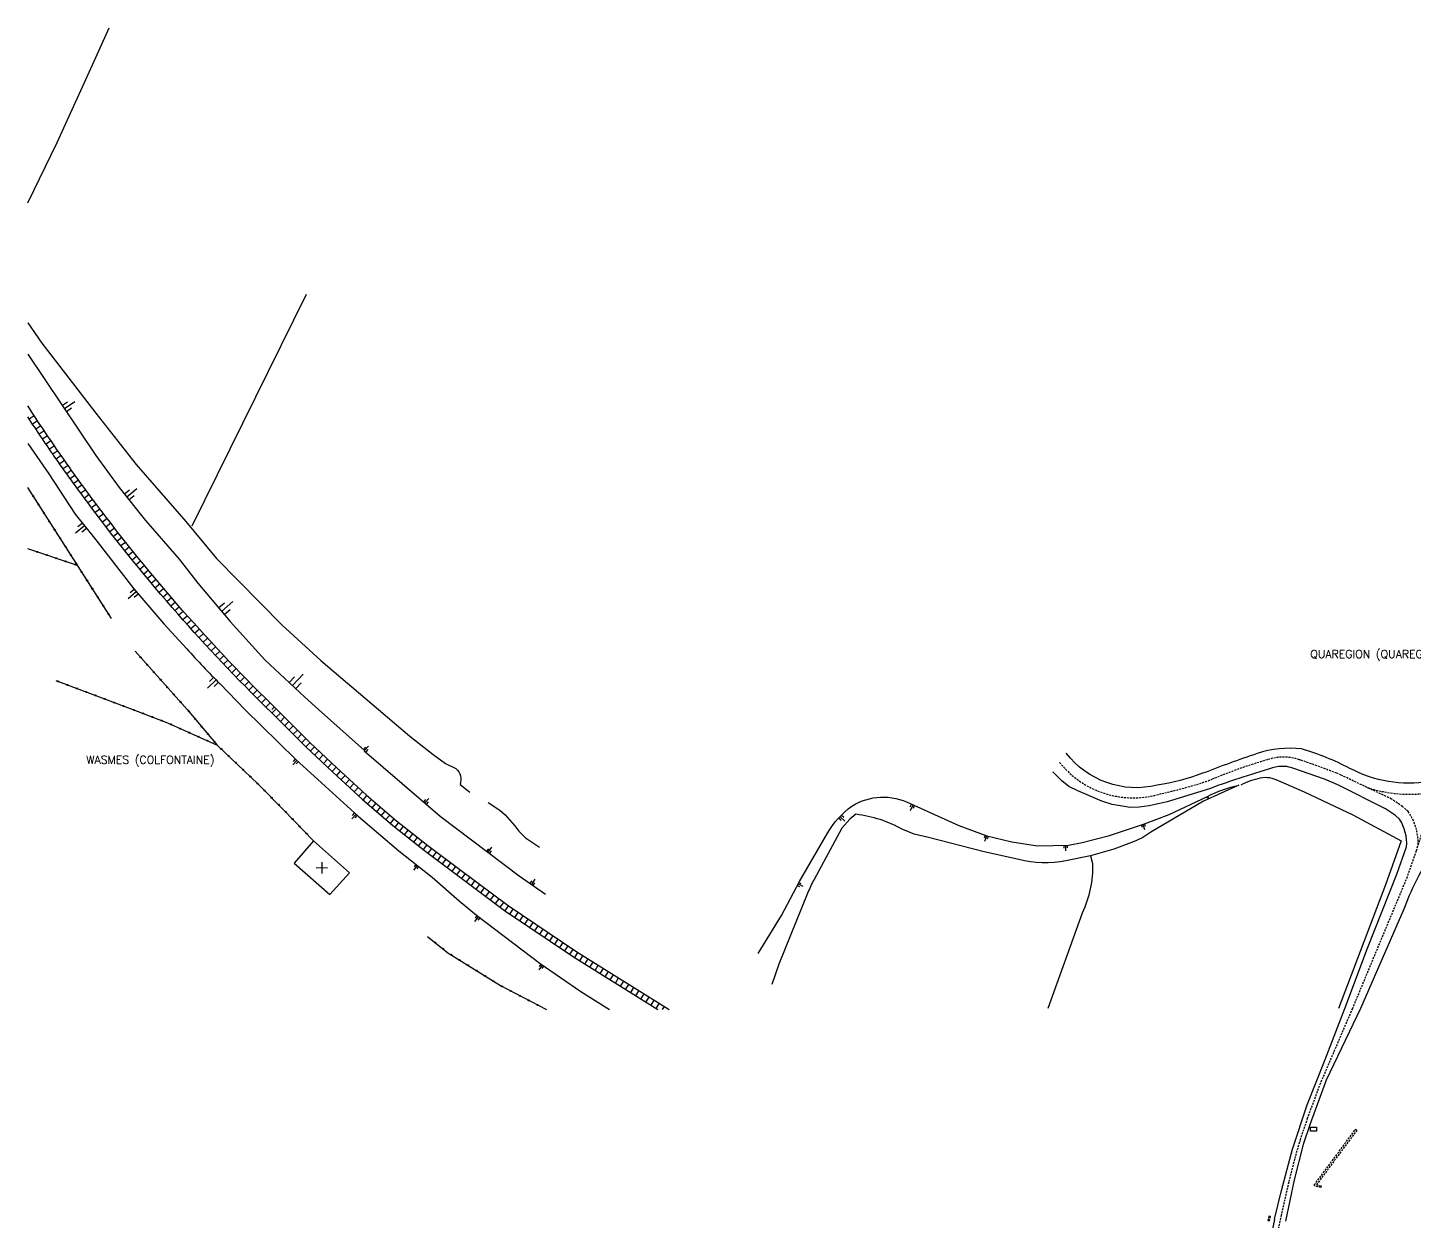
# Model space of a CAD drawing. Header units: millimetres. Extents: x 113000 to 114000, y 124000 to 125000.
# Drawn here: x 113000 to 113346.5, y 124622.1 to 124920.4 of the extents above; entities that cross this region are included whole.
import ezdxf
from ezdxf.enums import TextEntityAlignment as Align

# ---------------------------------------------------------------- set-up
doc = ezdxf.new("R2010")
doc.units = ezdxf.units.MM
doc.linetypes.add('DASHED', pattern=[0.75, 0.5, -0.25])
doc.layers.get('0').update_dxf_attribs({"linetype": 'CONTINUOUS'})
for name, color, linetype in [('W0001', 6, 'DASHED'), ('W0008', 7, 'CONTINUOUS'), ('W0100', 7, 'CONTINUOUS'), ('W0112', 1, 'DASHED'), ('W0211', 2, 'CONTINUOUS'), ('W0322', 7, 'CONTINUOUS'), ('W0700', 7, 'CONTINUOUS'), ('W0980', 7, 'CONTINUOUS'), ('W1471', 7, 'CONTINUOUS')]:
    doc.layers.add(name, color=color, linetype=linetype)
doc.styles.get("Standard").update_dxf_attribs({"font": 'romans.shx', "width": 0.85})

# ---------------------------------------------------------------- blocks, each defined once
blk = doc.blocks.new('OH01')
at = {"layer": 'W0322', "color": 0}
for radius in [0.25, 0.15]:
    blk.add_circle((0, 0), radius, dxfattribs=at)
blk = doc.blocks.new('TP13')
at = {"layer": 'W0700', "color": 0}
blk.add_line((0, 0), (0, 1.5), dxfattribs=at)
blk = doc.blocks.new('TP15')
at = {"color": 0}
for p, q in [((0, 1), (0, 0)), ((-0.289, 0.5), (-0.289, 0)), ((0.289, 0.5), (0.289, 0))]:
    blk.add_line(p, q, dxfattribs=at)
blk = doc.blocks.new('BB06')
for p, q in [((-1, -1), (1, 1)), ((-1, 1), (1, -1))]:
    blk.add_line(p, q)
blk = doc.blocks.new('T1471')
at = {"color": 0, "linetype": 'Continuous', "flags": 128}
blk.add_lwpolyline([(-0.75, -0.5), (-0.75, 0.5), (0.75, 0.5), (0.75, -0.5), (-0.75, -0.5)], dxfattribs=at)

msp = doc.modelspace()

# ---------------------------------------------------------------- linework, layer by layer
at = {"layer": 'W0001'}
for points in [[(113373.96, 124750), (113363.74, 124739.15), (113352.73, 124727.89), (113349.73, 124724.14), (113348.48, 124719.39), (113346.98, 124714.64), (113344.73, 124708.14), (113331.05, 124675.27)], [(113331.05, 124675.27), (113323.05, 124656.59), (113319.79, 124647.8), (113318.02, 124642.54), (113316.78, 124638.29), (113315.14, 124631.86), (113313.25, 124623.59), (113311.43, 124614.94)]]:
    msp.add_lwpolyline(points, dxfattribs=at)
for points in [[(113347.49, 124716.26, 0.158981), (113344.99, 124724.52), (113343.54, 124725.77), (113340.84, 124727.63), (113328.26, 124733.59), (113327.13, 124734.08), (113327.13, 124734.08, 0.010328), (113317.8, 124737.46, 0.166914), (113309.83, 124737.45, 0.027875), (113296.05, 124732.59, -0.034037), (113283.41, 124729.03, -0.311352), (113257.89, 124736.78, -0.296456)], [(113356.12, 124731.36, -0.123509), (113350.59, 124729.22, -0.117504), (113334.75, 124730.51, 0.010328)]]:
    msp.add_lwpolyline(points, format="xyb", dxfattribs=at)
at = {"layer": 'W0008'}
for points in [[(113000, 124876.69), (113007.32, 124891.74), (113017, 124913), (113020.32, 124920.44)], [(113069.58, 124853.78), (113041, 124795.87)], [(113311.58, 124622.63), (113313.35, 124629.8), (113316.06, 124640.1), (113319.76, 124651.17), (113324.23, 124662.48), (113329.17, 124675.29), (113329.17, 124675.29)], [(113333.05, 124675.26), (113333.05, 124675.26), (113324.47, 124657.34), (113320.47, 124646.46), (113318.72, 124641.25), (113316.49, 124632.43), (113314.37, 124622.12)], [(113311.58, 124622.56), (113309.51, 124612.62)]]:
    msp.add_lwpolyline(points, dxfattribs=at)
for points in [[(113371.02, 124750), (113367.78, 124746.16), (113362.11, 124740.03), (113354.74, 124733.76, -0.131559), (113350.21, 124731.95, -0.161541), (113330.41, 124735.3, 0.046333), (113318.34, 124740.17, 0.105117), (113307.24, 124739.01, 0.010269), (113293.63, 124734.06, -0.049653), (113282.28, 124731.09, -0.297729), (113259.55, 124739.13)], [(113377.1, 124750, 0.020049), (113370.26, 124743.19, 0.063495), (113353.46, 124723.25), (113352.62, 124721.73), (113351.6, 124716.69), (113350.44, 124713.25, 0.058345), (113343.94, 124700.06), (113333.05, 124675.26)], [(113317.1, 124738.1, 0.000014), (113317.1, 124738.1, 0.01857)], [(113329.17, 124675.28), (113334.87, 124690.33), (113342.15, 124708.87), (113344.59, 124715.7, 0.165574), (113342.83, 124722.6), (113341.79, 124723.5), (113339.37, 124725.16), (113327.44, 124731.16), (113324.08, 124732.62), (113316.18, 124735.38, 0.117896), (113312.18, 124735.7, 0.018473), (113295.35, 124730.22), (113284.73, 124726.89), (113280.26, 124725.91), (113277.79, 124725.57), (113275.56, 124725.52), (113270.98, 124726.24), (113268.41, 124727.08), (113262.4, 124729.68), (113260.23, 124730.78), (113258.42, 124732.17), (113256.23, 124734.46)]]:
    msp.add_lwpolyline(points, format="xyb", dxfattribs=at)
at = {"layer": 'W0100'}
for points in [[(113303.25, 124731.21, -0.059746), (113308.13, 124732.95, -0.16966), (113312.47, 124732.26), (113319, 124729.4), (113331.16, 124723.65), (113343.27, 124717.16), (113339.37, 124706.15), (113327.57, 124675.27)], [(113265.63, 124713.45), (113266.13, 124711.55, -0.116525), (113263.52, 124699.1), (113254.93, 124675.29)]]:
    msp.add_lwpolyline(points, format="xyb", dxfattribs=at)
msp.add_lwpolyline([(113071.42, 124717.2), (113066.58, 124711.62), (113075.54, 124703.75), (113080.45, 124709.21), (113071.42, 124717.2)], dxfattribs=at)
at = {"layer": 'W0112'}
for p, q in [((113321.54, 124631.15), (113331.87, 124645.11)), ((113310.59, 124623.28), (113310.2, 124623.38)), ((113310.29, 124622.17), (113310.59, 124623.28))]:
    msp.add_line(p, q, dxfattribs=at)
for points in [[(113331.87, 124645.11), (113332.19, 124644.87), (113322.06, 124631.19)], [(113323.17, 124630.55), (113321.65, 124630.87), (113321.54, 124631.15)], [(113322.06, 124631.19), (113323.25, 124630.94), (113323.17, 124630.55)], [(113310.2, 124623.38), (113309.91, 124622.27), (113310.29, 124622.17)]]:
    msp.add_lwpolyline(points, dxfattribs=at)
at = {"layer": 'W0211'}
for points in [[(113000, 124846.66), (113003.53, 124841.56), (113017, 124824.1), (113027.06, 124811.25), (113039.48, 124796.98), (113047.15, 124787.78), (113063.58, 124771.1), (113073.22, 124762.29), (113087.68, 124750)], [(113000, 124838.86), (113017, 124813.54), (113022.81, 124805.53), (113029.43, 124797.29), (113037.81, 124787.62), (113042.52, 124781.62), (113050.59, 124771.98), (113059.28, 124762.43), (113069.29, 124753.1), (113072.7, 124750)], [(113054.23, 124750), (113067.03, 124737.49), (113082.56, 124723.31), (113092.78, 124714.65), (113101.1, 124708.12), (113107.84, 124702.17), (113112.14, 124698.63), (113128.04, 124686.5), (113138.2, 124679.52), (113145.36, 124675)], [(113072.7, 124750), (113084.16, 124739.76), (113084.11, 124739.7), (113103.05, 124723.38), (113103.05, 124723.38), (113122.81, 124708.42), (113129.42, 124703.82)]]:
    msp.add_lwpolyline(points, dxfattribs=at)
for points in [[(113000, 124816.48), (113005.26, 124808.93), (113011.86, 124798.86), (113017, 124792.39), (113026.53, 124780.16), (113034.02, 124771.41), (113039.79, 124765.19, 0.019814), (113048.08, 124756.41), (113054.23, 124750)], [(113087.68, 124750), (113095.47, 124743.37), (113101.33, 124738.72), (113104.4, 124736.53), (113106.99, 124735.24, -0.309782), (113108.04, 124731.28), (113110.53, 124729.32)], [(113182.53, 124689.01), (113188.37, 124698.52), (113192.84, 124707.02), (113199.84, 124719.06, -0.097094), (113205.95, 124725.88, -0.262553), (113220.53, 124726.5), (113232.66, 124721.01), (113239.69, 124718.46), (113245.96, 124716.94), (113252.39, 124715.9), (113260.14, 124716.1), (113263.5, 124716.76), (113270.38, 124718.52), (113279.12, 124721.41), (113285.26, 124723.75), (113294.85, 124728.25, -0.069375), (113302.71, 124731.11), (113293.83, 124727.12), (113280.65, 124719.34, -0.07728), (113276.53, 124717.05), (113271.44, 124715.09), (113265.63, 124713.45), (113259.48, 124712.18, -0.120058), (113247.66, 124712.52), (113239.04, 124714.41), (113224.75, 124718.12), (113221.53, 124718.81), (113218.73, 124719.99, 0.09984), (113206.98, 124723.81), (113205.42, 124722.56), (113203.44, 124720.36), (113196.53, 124707.55, 0.027548), (113194.99, 124704.24), (113187.73, 124686.31), (113185.96, 124681.23)], [(113115.04, 124726.8), (113117.99, 124724.87, -0.062795), (113122.71, 124719.58), (113124.42, 124717.96), (113127.94, 124715.58)]]:
    msp.add_lwpolyline(points, format="xyb", dxfattribs=at)
at = {"layer": 'W0322'}
for points in [[(113020.9, 124772.76), (113000, 124805.47)], [(113012.43, 124786.04), (113000, 124790.21)], [(113026.85, 124764.58), (113039.88, 124750)], [(113007.01, 124757.25), (113026.28, 124750)], [(113026.28, 124750), (113034.91, 124746.67), (113047.21, 124741.15)], [(113039.88, 124750), (113047.38, 124741.08), (113057.54, 124731.41), (113064.01, 124724.87), (113071.42, 124717.2)], [(113099.92, 124693.28), (113105.03, 124689.22), (113118.12, 124680.98), (113129.62, 124675)]]:
    msp.add_lwpolyline(points, dxfattribs=at)
at = {"layer": 'W0700'}
for points in [[(113062.28, 124750, -0.019586), (113038.63, 124774.88, -0.019586), (113017, 124801.53, -0.008482), (113008.29, 124813.59, -0.008482), (113000, 124825.93)], [(113060.13, 124750, -0.018711), (113037.5, 124773.89, -0.019586), (113015.8, 124800.64, -0.008482), (113007.06, 124812.73, -0.007171), (113000, 124823.18, -0.008482)]]:
    msp.add_lwpolyline(points, format="xyb", dxfattribs=at)
for points in [[(113060.14, 124750), (113069.47, 124740.69), (113076.23, 124734.34), (113083.55, 124727.58), (113091.21, 124721.03), (113099.12, 124714.79), (113107.13, 124708.79), (113119.17, 124699.78), (113136.43, 124688.15), (113157.47, 124675)], [(113061.62, 124750.63), (113061, 124750)], [(113061.02, 124749.12), (113061.91, 124750)], [(113062.26, 124750), (113070.51, 124741.77), (113077.25, 124735.44), (113084.55, 124728.71), (113092.16, 124722.19), (113100.03, 124715.98), (113108.03, 124709.99), (113120.04, 124701), (113137.25, 124689.4), (113160.3, 124675)], [(113158.66, 124675), (113159.12, 124675.74)]]:
    msp.add_lwpolyline(points, dxfattribs=at)

# ---------------------------------------------------------------- block references
at = {"layer": 'W0100', "rotation": 223.6910085976553}
msp.add_blockref('BB06', (113073.5, 124710.42), dxfattribs=at)
at = {"layer": 'W0211'}
for p, xscale, yscale, zscale, rotation in [((113009.16, 124825.21), 3.134799636826636, 3.134799636826637, 3.134799636826637, 303.8738504170121), ((113024.74, 124803.13), 3.218285466781257, 3.218285466781257, 3.218285466781257, 308.8021437418457), ((113014.16, 124795.97), 2.881651174614422, 2.881651174614422, 2.881651174614422, 128.4710605046834), ((113027.09, 124779.5), 2.634466438949767, 2.634466438949767, 2.634466438949767, 130.5939696389582), ((113048.41, 124774.54), 3.785697993594176, 3.785697993594176, 3.785697993594176, 310.4253300834108), ((113047.11, 124757.43), 2.981991340491755, 2.981991340491755, 2.981991340491755, 133.7771296641526), ((113066.17, 124756), 3.907372249467053, 3.907372249467053, 3.907372249467053, 317.0207065356138), ((113084.2, 124739.72), 1.482249874238083, 1.482249874238083, 1.482249874238083, 318.2164066183485), ((113067.27, 124737.26), 1.508373605614499, 1.508373605614499, 1.508373605614499, 135.6679033488147), ((113099.27, 124726.64), 1.492235315611169, 1.492235315611169, 1.492235315611169, 319.2497629013709), ((113294.84, 124728.24), 0.618084501443655, 0.618084501443655, 0.618084501443655, 205.0991626754027), ((113082.02, 124723.8), 1.476584305064409, 1.476584305064409, 1.476584305064409, 137.5824298157628), ((113202.99, 124723.24), 1.713204433667825, 1.713204433667825, 1.713204433667825, 226.6139422351138), ((113221.26, 124726.17), 1.500158141737716, 1.500158141737716, 1.500158141737716, 155.6549125904616), ((113278.74, 124721.29), 1.392381764525822, 1.392381764525821, 1.392381764525821, 198.2824499828339), ((113239.71, 124718.45), 1.406853231864595, 1.406853231864595, 1.406853231864595, 160.042478461842), ((113115.01, 124714.33), 1.548558220620961, 1.548558220620961, 1.548558220620961, 322.8724014838202), ((113259.43, 124716.08), 1.397687926074324, 1.397687926074324, 1.397687926074324, 181.472461202677), ((113097.42, 124711.01), 1.485692485795759, 1.485692485795759, 1.485692485795759, 141.8898340175117), ((113125.87, 124706.3), 1.560376833572984, 1.560376833572984, 1.560376833572984, 325.1861632001148), ((113192.51, 124706.39), 1.425062868718432, 1.425062868718432, 1.425062868718432, 242.2471039771509), ((113112.69, 124698.21), 1.538524242537192, 1.538524242537192, 1.538524242537192, 142.6590933921842), ((113128.62, 124686.1), 1.377841936883041, 1.377841936883041, 1.377841936883041, 145.5026245209273)]:
    msp.add_blockref('TP15', p, dxfattribs=dict(at, xscale=xscale, yscale=yscale, zscale=zscale, rotation=rotation))
at = {"layer": 'W0322', "yscale": 0.5}
for p, xscale, rotation in [((113001.35, 124803.36), 0.5, 122.5763837825299), ((113002.69, 124801.26), 0.5, 122.5763837825299), ((113004.04, 124799.15), 0.5, 122.5763837825299), ((113005.38, 124797.04), 0.5, 122.5763837825299), ((113006.73, 124794.94), 0.5, 122.5763837825299), ((113008.08, 124792.83), 0.5, 122.5763837825299), ((113002.37, 124789.41), 0.5, 161.4606999596066), ((113009.42, 124790.72), 0.5, 122.5763837825299), ((113004.74, 124788.62), 0.5, 161.4606999596066), ((113007.11, 124787.82), 0.5, 161.4606999596066), ((113009.48, 124787.03), 0.5, 161.4606999596066), ((113010.77, 124788.62), 0.5, 122.5763837825299), ((113011.85, 124786.23), 0.5, 161.4606999596066), ((113012.11, 124786.51), 0.5, 122.5763837825299), ((113013.46, 124784.4), 0.5, 122.5763837825299), ((113014.81, 124782.3), 0.5, 122.5763837825299), ((113016.15, 124780.19), 0.5, 122.5763837825299), ((113017.5, 124778.08), 0.5, 122.5763837825299), ((113018.84, 124775.98), 0.5, 122.5763837825299), ((113020.19, 124773.87), 0.5, 122.5763837825299), ((113028.22, 124763.04), 0.5, 311.8084032510068), ((113029.88, 124761.18), 0.5, 311.8084032510068), ((113031.55, 124759.32), 0.5, 311.8084032510068), ((113007.56, 124757.04), 0.5, 339.395732945096), ((113009.9, 124756.16), 0.5, 339.395732945096), ((113012.24, 124755.28), 0.5, 339.395732945096), ((113014.58, 124754.4), 0.5, 339.395732945096), ((113033.22, 124757.45), 0.5, 311.8084032510068), ((113034.88, 124755.59), 0.5, 311.8084032510068), ((113016.92, 124753.52), 0.5, 339.395732945096), ((113019.26, 124752.64), 0.5, 339.395732945096), ((113021.6, 124751.76), 0.5, 339.395732945096), ((113023.94, 124750.88), 0.5, 339.395732945096), ((113036.55, 124753.73), 0.5, 311.8084032510068), ((113038.22, 124751.86), 0.5, 311.8084032510068), ((113026.5, 124749.92), 0.5, 338.8983123798872), ((113028.83, 124749.02), 0.5, 338.8983123798872), ((113031.16, 124748.12), 0.5, 338.8983123798872), ((113040.23, 124749.59), 0.5, 310.0298045857132), ((113041.84, 124747.67), 0.5, 310.0298045857132), ((113033.49, 124747.22), 0.5, 338.8983123798872), ((113035.81, 124746.27), 0.5, 335.8401637130801), ((113038.09, 124745.25), 0.5, 335.8401637130801), ((113040.37, 124744.22), 0.5, 335.8401637130801), ((113043.45, 124745.76), 0.5, 310.0298045857132), ((113042.65, 124743.2), 0.5, 335.8401637130801), ((113044.93, 124742.18), 0.5, 335.8401637130801), ((113045.05, 124743.85), 0.5, 310.0298045857132), ((113046.66, 124741.93), 0.5, 310.0298045857132), ((113048.38, 124740.12), 0.4999999999999999, 316.4229880076378), ((113050.19, 124738.4), 0.4999999999999999, 316.4229880076378), ((113052, 124736.68), 0.4999999999999999, 316.4229880076378), ((113053.82, 124734.95), 0.4999999999999999, 316.4229880076378), ((113055.63, 124733.23), 0.4999999999999999, 316.4229880076378), ((113057.44, 124731.51), 0.4999999999999999, 316.4229880076378), ((113059.2, 124729.73), 0.5, 314.7194111146125), ((113060.96, 124727.96), 0.5, 314.7194111146125), ((113062.72, 124726.18), 0.5, 314.7194111146125), ((113064.47, 124724.4), 0.5, 313.992459017842), ((113066.21, 124722.6), 0.5, 313.992459017842), ((113067.94, 124720.8), 0.5, 313.992459017842), ((113069.68, 124719), 0.5, 313.992459017842), ((113101.84, 124691.75), 0.5, 321.508748728139), ((113103.8, 124690.2), 0.5, 321.508748728139), ((113105.82, 124688.72), 0.5, 327.8106031547914), ((113107.93, 124687.39), 0.5, 327.8106031547914), ((113110.05, 124686.06), 0.5, 327.8106031547914), ((113112.16, 124684.73), 0.5, 327.8106031547914), ((113114.28, 124683.4), 0.5, 327.8106031547914), ((113116.4, 124682.07), 0.5, 327.8106031547914), ((113118.53, 124680.77), 0.5, 332.5262811849533), ((113120.75, 124679.61), 0.5, 332.5262811849533), ((113122.97, 124678.46), 0.5, 332.5262811849533), ((113125.18, 124677.31), 0.5, 332.5262811849533), ((113127.4, 124676.15), 0.5, 332.5262811849533)]:
    msp.add_blockref('OH01', p, dxfattribs=dict(at, xscale=xscale, rotation=rotation))
at = {"layer": 'W0700'}
for p, rotation in [((113001.64, 124823.42), 123.3174845284439), ((113002.47, 124822.17), 123.5135698664418), ((113003.3, 124820.92), 123.7096552044398), ((113004.13, 124819.67), 123.9057405424377), ((113004.97, 124818.43), 124.1018258804357), ((113005.81, 124817.19), 124.2979112184335), ((113006.66, 124815.95), 124.4939965564315), ((113007.51, 124814.71), 124.6900818944295), ((113008.37, 124813.48), 124.8861672324276), ((113009.23, 124812.25), 125.0822525704254), ((113010.09, 124811.03), 125.2783379084233), ((113010.96, 124809.8), 125.4744232464213), ((113011.83, 124808.58), 125.6705085844192), ((113012.71, 124807.37), 125.8665939224172), ((113013.59, 124806.15), 126.0626792604152), ((113014.48, 124804.94), 126.2587645984132), ((113015.36, 124803.73), 126.454849936411), ((113016.26, 124802.53), 126.6509352744089), ((113017.16, 124801.33), 126.8470206124069), ((113018.06, 124800.13), 127.0431059504049), ((113018.96, 124798.93), 127.2391912884028), ((113019.87, 124797.74), 127.4352766264008), ((113020.79, 124796.55), 127.6313619643988), ((113021.7, 124795.36), 127.8274473023966), ((113022.63, 124794.18), 128.0235326403947), ((113023.55, 124793), 128.2196179783924), ((113024.48, 124791.82), 128.4157033163904), ((113025.42, 124790.65), 128.6117886543884), ((113026.35, 124789.48), 128.8078739923864), ((113027.3, 124788.31), 129.0039593303844), ((113028.24, 124787.15), 129.2000446683823), ((113029.19, 124785.99), 129.3961300063803), ((113030.15, 124784.83), 129.5922153443782), ((113031.1, 124783.68), 129.7883006823762), ((113032.07, 124782.52), 129.984386020374), ((113033.03, 124781.38), 130.180471358372), ((113034, 124780.23), 130.3765566963699), ((113034.98, 124779.09), 130.5726420343679), ((113035.95, 124777.95), 130.7687273723658), ((113036.93, 124776.82), 130.9648127103638), ((113037.92, 124775.69), 131.1608980483618), ((113038.91, 124774.56), 131.3569833863597), ((113039.9, 124773.44), 131.5530687243577), ((113040.9, 124772.32), 131.7491540623556), ((113041.9, 124771.2), 131.9452394003536), ((113042.9, 124770.08), 132.1413247383515), ((113043.91, 124768.97), 132.3374100763495), ((113044.92, 124767.87), 132.5334954143474), ((113045.94, 124766.76), 132.7295807523454), ((113046.96, 124765.66), 132.9256660903433), ((113047.98, 124764.57), 133.1217514283412), ((113049.01, 124763.47), 133.3178367663392), ((113050.04, 124762.38), 133.5139221043371), ((113051.08, 124761.3), 133.7100074423351), ((113052.11, 124760.22), 133.906092780333), ((113053.16, 124759.14), 134.102178118331), ((113054.2, 124758.06), 134.298263456329), ((113055.25, 124756.99), 134.4943487943269), ((113056.3, 124755.92), 134.6904341323248), ((113057.36, 124754.86), 134.8865194703227), ((113058.42, 124753.8), 135.0826048083207), ((113059.49, 124752.74), 135.2786901463186), ((113060.55, 124751.68), 135.4747754843166), ((113062.09, 124748.06), 315.0655199601535), ((113063.15, 124747), 315.0655199601535), ((113064.21, 124745.94), 315.0655199601535), ((113065.27, 124744.88), 315.0655199601535), ((113066.33, 124743.82), 315.0655199601535), ((113067.4, 124742.76), 315.0655199601535), ((113068.46, 124741.7), 315.0655199601535), ((113069.52, 124740.64), 316.7682508133436), ((113070.61, 124739.61), 316.7682508133436), ((113071.71, 124738.59), 316.7682508133436), ((113072.8, 124737.56), 316.7682508133436), ((113073.89, 124736.53), 316.7682508133436), ((113074.99, 124735.5), 316.7682508133436), ((113076.08, 124734.48), 316.7682508133436), ((113077.18, 124733.46), 317.3144465871766), ((113078.28, 124732.44), 317.3144465871766), ((113079.38, 124731.42), 317.3144465871766), ((113080.49, 124730.41), 317.3144465871766), ((113081.59, 124729.39), 317.3144465871766), ((113082.69, 124728.37), 317.3144465871766), ((113083.8, 124727.37), 319.4593311553539), ((113084.94, 124726.39), 319.4593311553539), ((113086.08, 124725.42), 319.4593311553539), ((113087.22, 124724.44), 319.4593311553539), ((113088.36, 124723.47), 319.4593311553539), ((113089.5, 124722.49), 319.4593311553539), ((113090.64, 124721.52), 319.4593311553539), ((113091.8, 124720.56), 321.7155468433574), ((113092.98, 124719.63), 321.7155468433574), ((113094.16, 124718.71), 321.7155468433574), ((113095.33, 124717.78), 321.7155468433574), ((113096.51, 124716.85), 321.7155468433574), ((113097.69, 124715.92), 321.7155468433574), ((113098.87, 124714.99), 321.7155468433574), ((113100.06, 124714.08), 323.1895864240893), ((113101.26, 124713.18), 323.1895864240893), ((113102.46, 124712.29), 323.1895864240893), ((113103.66, 124711.39), 323.1895864240893), ((113104.87, 124710.49), 323.1895864240893), ((113106.07, 124709.59), 323.1895864240893), ((113107.27, 124708.69), 323.1894679690728), ((113108.47, 124707.79), 323.1894679690728), ((113109.67, 124706.89), 323.1894679690728), ((113110.87, 124705.99), 323.1894679690728), ((113112.07, 124705.1), 323.1894679690728), ((113113.27, 124704.2), 323.1894679690728), ((113114.47, 124703.3), 323.1894679690728), ((113115.67, 124702.4), 323.1894679690728), ((113116.88, 124701.5), 323.1894679690728), ((113118.08, 124700.6), 323.1894679690728), ((113119.28, 124699.71), 326.0166849211698), ((113120.52, 124698.87), 326.0166849211698), ((113121.77, 124698.03), 326.0166849211698), ((113123.01, 124697.19), 326.0166849211698), ((113124.26, 124696.35), 326.0166849211698), ((113125.5, 124695.52), 326.0166849211698), ((113126.74, 124694.68), 326.0166849211698), ((113127.99, 124693.84), 326.0166849211698), ((113129.23, 124693), 326.0166849211698), ((113130.48, 124692.16), 326.0166849211698), ((113131.72, 124691.32), 326.0166849211698), ((113132.96, 124690.49), 326.0166849211698), ((113134.21, 124689.65), 326.0166849211698), ((113135.45, 124688.81), 326.0166849211698), ((113136.7, 124687.98), 327.9976680136443), ((113137.97, 124687.18), 327.9976680136443), ((113139.24, 124686.39), 327.9976680136443), ((113140.52, 124685.59), 327.9976680136443), ((113141.79, 124684.8), 327.9976680136443), ((113143.06, 124684), 327.9976680136443), ((113144.33, 124683.21), 327.9976680136443), ((113145.6, 124682.41), 327.9976680136443), ((113146.88, 124681.62), 327.9976680136443), ((113148.15, 124680.82), 327.9976680136443), ((113149.42, 124680.03), 327.9976680136443), ((113150.69, 124679.23), 327.9976680136443), ((113151.96, 124678.44), 327.9976680136443), ((113153.24, 124677.64), 327.9976680136443), ((113154.51, 124676.85), 327.9976680136443), ((113155.78, 124676.06), 327.9976680136443), ((113157.05, 124675.26), 327.9976680136443)]:
    msp.add_blockref('TP13', p, dxfattribs=dict(at, rotation=rotation))
at = {"layer": 'W1471'}
msp.add_blockref('T1471', (113321.31, 124645.13), dxfattribs=at)

# ---------------------------------------------------------------- texts
at = {"layer": 'W0980'}
for s, p in [('QUAREGION (QUAREGNON)', (113338.02, 124763.74)), ('WASMES (COLFONTAINE)', (113030.66, 124737.3))]:
    msp.add_text(s, height=2, dxfattribs=at).set_placement(p, align=Align.MIDDLE)

doc.saveas('drawing.dxf')
